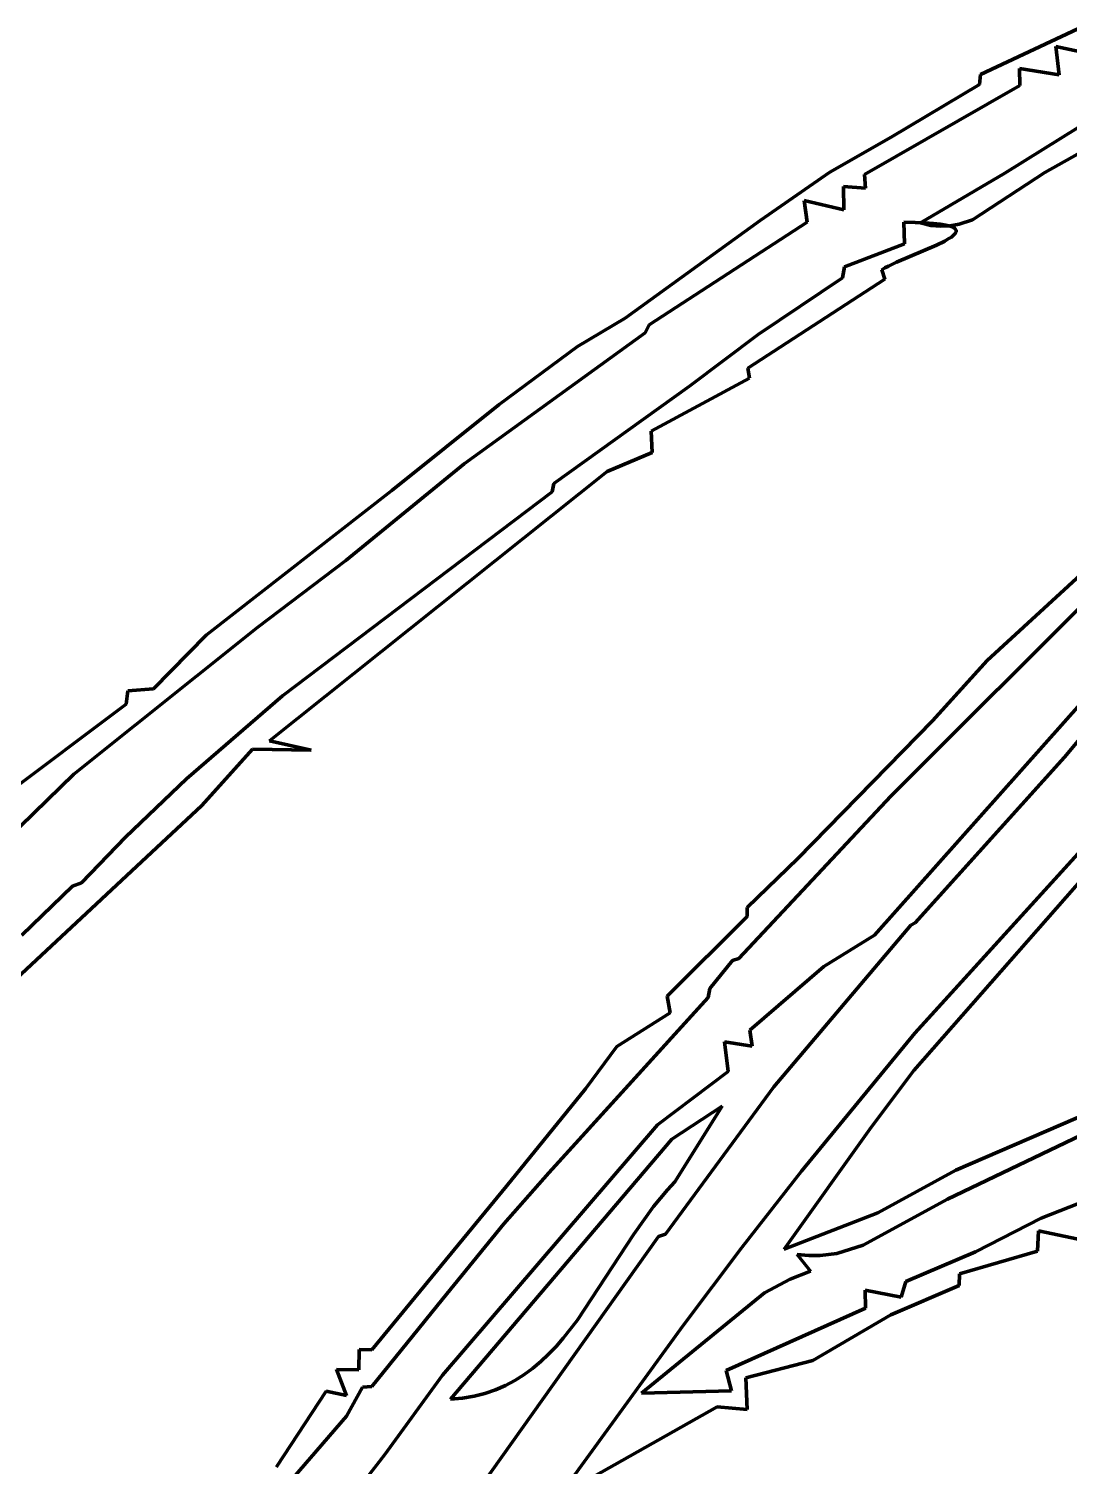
# Model space of a CAD drawing. Header units: millimetres. Extents: x 0 to 7.9, y 0 to 11.
# Drawn here: x 1.02 to 1.765, y 7.286 to 8.315 of the extents above; entities that cross this region are included whole.
import ezdxf

# ---------------------------------------------------------------- set-up
doc = ezdxf.new("R2010")
doc.units = ezdxf.units.MM
doc.layers.add('color#020202ff', color=7, linetype='CONTINUOUS', lineweight=100)
doc.layers.add('color#fefefeff', color=7, linetype='CONTINUOUS', lineweight=100)

msp = doc.modelspace()

# ---------------------------------------------------------------- linework, layer by layer
at = {"layer": 'color#020202ff'}
for p, q in [((1.7016, 8.2817), (1.7712, 8.3145)), ((1.7835, 8.2959), (1.7556, 8.3019)), ((1.7556, 8.3019), (1.758, 8.2815)), ((1.758, 8.2815), (1.7296, 8.286)), ((1.7296, 8.286), (1.7298, 8.274)), ((1.8828, 8.2882), (1.7477, 8.2116)), ((1.7298, 8.274), (1.6186, 8.2103)), ((1.6376, 8.2369), (1.7009, 8.2747)), ((1.7009, 8.2747), (1.7016, 8.2817)), ((1.7189, 8.2111), (1.786, 8.253)), ((1.5938, 8.2119), (1.6376, 8.2369)), ((1.5438, 8.1773), (1.5938, 8.2119)), ((1.7477, 8.2116), (1.6959, 8.1778)), ((1.6192, 8.2005), (1.6034, 8.2016)), ((1.6034, 8.2016), (1.6037, 8.1849)), ((1.6186, 8.2103), (1.6192, 8.2005)), ((1.6585, 8.1756), (1.7189, 8.2111)), ((1.6037, 8.1849), (1.5753, 8.1915)), ((1.5753, 8.1915), (1.5775, 8.176)), ((1.4472, 8.1074), (1.5438, 8.1773)), ((1.5775, 8.176), (1.4643, 8.1027)), ((1.6471, 8.1605), (1.6468, 8.1761)), ((1.6468, 8.1761), (1.6549, 8.1759)), ((1.6549, 8.1759), (1.662, 8.1757)), ((1.6659, 8.1738), (1.6585, 8.1756)), ((1.662, 8.1757), (1.6679, 8.1752)), ((1.673, 8.1732), (1.6659, 8.1738)), ((1.6679, 8.1752), (1.6728, 8.1747)), ((1.6728, 8.1747), (1.6768, 8.174)), ((1.6798, 8.1735), (1.673, 8.1732)), ((1.6768, 8.174), (1.6798, 8.1733)), ((1.6864, 8.1747), (1.6798, 8.1735)), ((1.6798, 8.1733), (1.682, 8.1724)), ((1.682, 8.1724), (1.6835, 8.1714)), ((1.6835, 8.1714), (1.6841, 8.1704)), ((1.6841, 8.1704), (1.6841, 8.1692)), ((1.6959, 8.1778), (1.6864, 8.1747)), ((1.6042, 8.1442), (1.6471, 8.1605)), ((1.676, 8.1626), (1.67, 8.1597)), ((1.6785, 8.1641), (1.676, 8.1626)), ((1.6807, 8.1654), (1.6785, 8.1641)), ((1.6823, 8.1668), (1.6807, 8.1654)), ((1.6835, 8.168), (1.6823, 8.1668)), ((1.6841, 8.1692), (1.6835, 8.168)), ((1.67, 8.1597), (1.6415, 8.1475)), ((1.6027, 8.1363), (1.6042, 8.1442)), ((1.6331, 8.1433), (1.631, 8.142)), ((1.631, 8.142), (1.633, 8.1353)), ((1.6356, 8.1447), (1.6331, 8.1433)), ((1.6415, 8.1475), (1.6356, 8.1447)), ((1.633, 8.1353), (1.5351, 8.0715)), ((1.5425, 8.0957), (1.6027, 8.1363)), ((1.413, 8.0871), (1.4472, 8.1074)), ((1.4643, 8.1027), (1.4616, 8.0968)), ((1.4616, 8.0968), (1.3318, 8.0032)), ((1.4932, 8.0586), (1.5425, 8.0957)), ((1.357, 8.0455), (1.413, 8.0871)), ((1.5351, 8.0715), (1.5363, 8.0645)), ((1.3961, 7.9889), (1.4932, 8.0586)), ((1.5363, 8.0645), (1.4657, 8.0265)), ((1.28, 7.9841), (1.357, 8.0455)), ((1.4657, 8.0265), (1.4664, 8.0111)), ((1.4664, 8.0111), (1.4344, 7.9977)), ((1.4344, 7.9977), (1.1925, 7.8047)), ((1.3318, 8.0032), (1.2472, 7.9339)), ((1.6545, 7.5956), (2.025, 8.0031)), ((1.3948, 7.9831), (1.3961, 7.9889)), ((1.1473, 7.8805), (1.28, 7.9841)), ((1.2018, 7.8371), (1.3948, 7.9831)), ((1.7064, 7.8622), (1.8248, 7.9714)), ((1.2472, 7.9339), (1.1842, 7.8861)), ((1.8106, 7.9383), (1.6374, 7.7651)), ((1.1842, 7.8861), (1.0525, 7.781)), ((1.1095, 7.842), (1.1473, 7.8805)), ((1.6257, 7.6657), (1.8089, 7.8715)), ((1.6671, 7.8191), (1.7064, 7.8622)), ((1.091, 7.8406), (1.1095, 7.842)), ((1.0008, 7.7643), (1.0898, 7.8311)), ((1.0898, 7.8311), (1.091, 7.8406)), ((1.1332, 7.7777), (1.2018, 7.8371)), ((1.5707, 7.7207), (1.6671, 7.8191)), ((1.1925, 7.8047), (1.2224, 7.7982)), ((1.7715, 7.8049), (1.7617, 7.7932)), ((1.1803, 7.7988), (1.1442, 7.7585)), ((1.2224, 7.7982), (1.1803, 7.7988)), ((1.7617, 7.7932), (1.6548, 7.6745)), ((1.0525, 7.781), (0.8276, 7.5619)), ((1.0895, 7.7359), (1.1332, 7.7777)), ((1.6374, 7.7651), (1.5285, 7.6491)), ((1.1442, 7.7585), (1.0004, 7.6245)), ((1.8026, 7.7381), (1.6539, 7.5688)), ((1.058, 7.7032), (1.0895, 7.7359)), ((1.5344, 7.6855), (1.5707, 7.7207)), ((1.0152, 7.6656), (1.0515, 7.7009)), ((1.0515, 7.7009), (1.058, 7.7032)), ((1.4773, 7.6221), (1.5344, 7.6791)), ((1.5344, 7.6791), (1.5344, 7.6855)), ((1.6517, 7.6728), (1.5535, 7.5572)), ((1.6548, 7.6745), (1.6517, 7.6728)), ((1.5894, 7.6433), (1.6257, 7.6657)), ((1.5241, 7.6475), (1.5077, 7.6275)), ((1.5285, 7.6491), (1.5241, 7.6475)), ((1.5364, 7.5976), (1.5894, 7.6433)), ((1.5077, 7.6275), (1.5066, 7.621)), ((1.5066, 7.621), (1.3926, 7.4957)), ((1.4794, 7.61), (1.4773, 7.6221)), ((1.4412, 7.5861), (1.4794, 7.61)), ((1.6838, 7.4975), (1.9379, 7.6071)), ((1.5381, 7.5863), (1.5364, 7.5976)), ((1.5735, 7.4968), (1.6545, 7.5956)), ((1.4188, 7.5556), (1.4412, 7.5861)), ((1.521, 7.5681), (1.5184, 7.5893)), ((1.5184, 7.5893), (1.5381, 7.5863)), ((1.4703, 7.53), (1.521, 7.5681)), ((1.6539, 7.5688), (1.6236, 7.5286)), ((1.3621, 7.486), (1.4188, 7.5556)), ((1.5535, 7.5572), (1.476, 7.4517)), ((1.745, 7.4631), (1.9878, 7.5592)), ((1.5166, 7.5434), (1.4806, 7.5197)), ((1.4827, 7.4891), (1.5166, 7.5434)), ((1.8181, 7.5439), (1.678, 7.4767)), ((1.3165, 7.3508), (1.4703, 7.53)), ((1.6236, 7.5286), (1.5611, 7.4409)), ((1.4806, 7.5197), (1.322, 7.3336)), ((1.3926, 7.4957), (1.3604, 7.4591)), ((1.5308, 7.4422), (1.5735, 7.4968)), ((1.6281, 7.467), (1.6838, 7.4975)), ((1.2658, 7.369), (1.3621, 7.486)), ((1.4674, 7.4714), (1.4774, 7.4835)), ((1.4774, 7.4835), (1.4827, 7.4891)), ((1.4534, 7.4517), (1.4674, 7.4714)), ((1.678, 7.4767), (1.6176, 7.4437)), ((1.5611, 7.4409), (1.6281, 7.467)), ((1.698, 7.4391), (1.745, 7.4631)), ((1.471, 7.4499), (1.268, 7.1645)), ((1.3604, 7.4591), (1.3164, 7.4052)), ((1.4128, 7.3898), (1.4534, 7.4517)), ((1.476, 7.4517), (1.471, 7.4499)), ((1.7432, 7.4541), (1.7424, 7.4396)), ((1.7714, 7.4482), (1.7432, 7.4541)), ((1.4888, 7.3863), (1.5308, 7.4422)), ((1.6176, 7.4437), (1.5986, 7.4378)), ((1.7424, 7.4396), (1.6865, 7.4234)), ((1.5786, 7.4363), (1.5702, 7.4372)), ((1.5702, 7.4372), (1.5799, 7.4253)), ((1.5868, 7.4363), (1.5786, 7.4363)), ((1.5986, 7.4378), (1.5868, 7.4363)), ((1.648, 7.4177), (1.698, 7.4391)), ((1.5652, 7.4195), (1.5469, 7.4097)), ((1.5799, 7.4253), (1.5652, 7.4195)), ((1.6865, 7.4234), (1.6862, 7.4149)), ((1.5469, 7.4097), (1.4589, 7.3378)), ((1.6193, 7.3986), (1.6191, 7.4115)), ((1.6191, 7.4115), (1.6447, 7.4067)), ((1.6862, 7.4149), (1.6373, 7.394)), ((1.6447, 7.4067), (1.648, 7.4177)), ((1.3164, 7.4052), (1.2657, 7.3426)), ((1.5194, 7.3541), (1.6193, 7.3986)), ((1.4029, 7.3772), (1.4128, 7.3898)), ((1.6373, 7.394), (1.5816, 7.3613)), ((1.4071, 7.2739), (1.4888, 7.3863)), ((1.2566, 7.3545), (1.2567, 7.3691)), ((1.2567, 7.3691), (1.2658, 7.369)), ((1.3923, 7.3657), (1.3977, 7.3713)), ((1.3977, 7.3713), (1.4029, 7.3772)), ((1.3808, 7.3555), (1.3867, 7.3605)), ((1.3867, 7.3605), (1.3923, 7.3657)), ((1.5816, 7.3613), (1.5335, 7.3489)), ((1.2476, 7.3363), (1.2406, 7.3549)), ((1.2406, 7.3549), (1.2566, 7.3545)), ((1.275, 7.294), (1.3165, 7.3508)), ((1.3614, 7.3434), (1.3682, 7.347)), ((1.3682, 7.347), (1.3746, 7.351)), ((1.3746, 7.351), (1.3808, 7.3555)), ((1.5234, 7.3395), (1.5194, 7.3541)), ((1.5335, 7.3489), (1.5346, 7.3261)), ((1.1976, 7.2851), (1.2331, 7.3394)), ((1.2331, 7.3394), (1.2476, 7.3363)), ((1.259, 7.3421), (1.2477, 7.3213)), ((1.2657, 7.3426), (1.259, 7.3421)), ((1.339, 7.3357), (1.3468, 7.3377)), ((1.3468, 7.3377), (1.3543, 7.3403)), ((1.3543, 7.3403), (1.3614, 7.3434)), ((1.4589, 7.3378), (1.5234, 7.3395)), ((1.322, 7.3336), (1.3307, 7.3343)), ((1.3307, 7.3343), (1.339, 7.3357)), ((1.5131, 7.3282), (1.4248, 7.2782)), ((1.5346, 7.3261), (1.5131, 7.3282)), ((1.2477, 7.3213), (1.1961, 7.2618)), ((1.2394, 7.248), (1.275, 7.294))]:
    msp.add_line(p, q, dxfattribs=at)
at = {"layer": 'color#fefefeff'}
for p, q in [((1.7712, 8.3145), (1.7016, 8.2817)), ((1.758, 8.2815), (1.7556, 8.3019)), ((1.7556, 8.3019), (1.7835, 8.2959)), ((1.7298, 8.274), (1.7296, 8.286)), ((1.7296, 8.286), (1.758, 8.2815)), ((1.7477, 8.2116), (1.8828, 8.2882)), ((1.6186, 8.2103), (1.7298, 8.274)), ((1.7009, 8.2747), (1.6376, 8.2369)), ((1.7016, 8.2817), (1.7009, 8.2747)), ((1.786, 8.253), (1.7189, 8.2111)), ((1.6376, 8.2369), (1.5938, 8.2119)), ((1.5938, 8.2119), (1.5438, 8.1773)), ((1.6959, 8.1778), (1.7477, 8.2116)), ((1.6037, 8.1849), (1.6034, 8.2016)), ((1.6034, 8.2016), (1.6192, 8.2005)), ((1.6192, 8.2005), (1.6186, 8.2103)), ((1.7189, 8.2111), (1.6585, 8.1756)), ((1.5775, 8.176), (1.5753, 8.1915)), ((1.5753, 8.1915), (1.6037, 8.1849)), ((1.5438, 8.1773), (1.4472, 8.1074)), ((1.4643, 8.1027), (1.5775, 8.176)), ((1.6549, 8.1759), (1.6468, 8.1761)), ((1.6468, 8.1761), (1.6471, 8.1605)), ((1.662, 8.1757), (1.6549, 8.1759)), ((1.6585, 8.1756), (1.6659, 8.1738)), ((1.6679, 8.1752), (1.662, 8.1757)), ((1.6659, 8.1738), (1.673, 8.1732)), ((1.6728, 8.1747), (1.6679, 8.1752)), ((1.6768, 8.174), (1.6728, 8.1747)), ((1.673, 8.1732), (1.6798, 8.1735)), ((1.6798, 8.1733), (1.6768, 8.174)), ((1.6798, 8.1735), (1.6864, 8.1747)), ((1.682, 8.1724), (1.6798, 8.1733)), ((1.6835, 8.1714), (1.682, 8.1724)), ((1.6841, 8.1704), (1.6835, 8.1714)), ((1.6841, 8.1692), (1.6841, 8.1704)), ((1.6864, 8.1747), (1.6959, 8.1778)), ((1.6471, 8.1605), (1.6042, 8.1442)), ((1.67, 8.1597), (1.676, 8.1626)), ((1.676, 8.1626), (1.6785, 8.1641)), ((1.6785, 8.1641), (1.6807, 8.1654)), ((1.6807, 8.1654), (1.6823, 8.1668)), ((1.6823, 8.1668), (1.6835, 8.168)), ((1.6835, 8.168), (1.6841, 8.1692)), ((1.6415, 8.1475), (1.67, 8.1597)), ((1.6042, 8.1442), (1.6027, 8.1363)), ((1.631, 8.142), (1.6331, 8.1433)), ((1.633, 8.1353), (1.631, 8.142)), ((1.6331, 8.1433), (1.6356, 8.1447)), ((1.6356, 8.1447), (1.6415, 8.1475)), ((1.5351, 8.0715), (1.633, 8.1353)), ((1.6027, 8.1363), (1.5425, 8.0957)), ((1.4472, 8.1074), (1.413, 8.0871)), ((1.4616, 8.0968), (1.4643, 8.1027)), ((1.3318, 8.0032), (1.4616, 8.0968)), ((1.5425, 8.0957), (1.4932, 8.0586)), ((1.413, 8.0871), (1.357, 8.0455)), ((1.5363, 8.0645), (1.5351, 8.0715)), ((1.4932, 8.0586), (1.3961, 7.9889)), ((1.4657, 8.0265), (1.5363, 8.0645)), ((1.357, 8.0455), (1.28, 7.9841)), ((1.4664, 8.0111), (1.4657, 8.0265)), ((1.4344, 7.9977), (1.4664, 8.0111)), ((1.1925, 7.8047), (1.4344, 7.9977)), ((1.2472, 7.9339), (1.3318, 8.0032)), ((2.025, 8.0031), (1.6545, 7.5956)), ((1.3961, 7.9889), (1.3948, 7.9831)), ((1.28, 7.9841), (1.1473, 7.8805)), ((1.3948, 7.9831), (1.2018, 7.8371)), ((1.8248, 7.9714), (1.7064, 7.8622)), ((1.1842, 7.8861), (1.2472, 7.9339)), ((1.6374, 7.7651), (1.8106, 7.9383)), ((1.0525, 7.781), (1.1842, 7.8861)), ((1.1473, 7.8805), (1.1095, 7.842)), ((1.8089, 7.8715), (1.6257, 7.6657)), ((1.7064, 7.8622), (1.6671, 7.8191)), ((1.1095, 7.842), (1.091, 7.8406)), ((1.0898, 7.8311), (1.0008, 7.7643)), ((1.091, 7.8406), (1.0898, 7.8311)), ((1.2018, 7.8371), (1.1332, 7.7777)), ((1.6671, 7.8191), (1.5707, 7.7207)), ((1.2224, 7.7982), (1.1925, 7.8047)), ((1.7617, 7.7932), (1.7715, 7.8049)), ((1.1442, 7.7585), (1.1803, 7.7988)), ((1.1803, 7.7988), (1.2224, 7.7982)), ((1.6548, 7.6745), (1.7617, 7.7932)), ((0.8276, 7.5619), (1.0525, 7.781)), ((1.1332, 7.7777), (1.0895, 7.7359)), ((1.5285, 7.6491), (1.6374, 7.7651)), ((1.0004, 7.6245), (1.1442, 7.7585)), ((1.6539, 7.5688), (1.8026, 7.7381)), ((1.0895, 7.7359), (1.058, 7.7032)), ((1.5707, 7.7207), (1.5344, 7.6855)), ((1.0515, 7.7009), (1.0152, 7.6656)), ((1.058, 7.7032), (1.0515, 7.7009)), ((1.5344, 7.6791), (1.4773, 7.6221)), ((1.5344, 7.6855), (1.5344, 7.6791)), ((1.5535, 7.5572), (1.6517, 7.6728)), ((1.6517, 7.6728), (1.6548, 7.6745)), ((1.6257, 7.6657), (1.5894, 7.6433)), ((1.5077, 7.6275), (1.5241, 7.6475)), ((1.5241, 7.6475), (1.5285, 7.6491)), ((1.5894, 7.6433), (1.5364, 7.5976)), ((1.5066, 7.621), (1.5077, 7.6275)), ((1.3926, 7.4957), (1.5066, 7.621)), ((1.4773, 7.6221), (1.4794, 7.61)), ((1.4794, 7.61), (1.4412, 7.5861)), ((1.9379, 7.6071), (1.6838, 7.4975)), ((1.5364, 7.5976), (1.5381, 7.5863)), ((1.6545, 7.5956), (1.5735, 7.4968)), ((1.4412, 7.5861), (1.4188, 7.5556)), ((1.5381, 7.5863), (1.5184, 7.5893)), ((1.5184, 7.5893), (1.521, 7.5681)), ((1.521, 7.5681), (1.4703, 7.53)), ((1.6236, 7.5286), (1.6539, 7.5688)), ((1.4188, 7.5556), (1.3621, 7.486)), ((1.476, 7.4517), (1.5535, 7.5572)), ((1.9878, 7.5592), (1.745, 7.4631)), ((1.4806, 7.5197), (1.5166, 7.5434)), ((1.5166, 7.5434), (1.4827, 7.4891)), ((1.678, 7.4767), (1.8181, 7.5439)), ((1.4703, 7.53), (1.3165, 7.3508)), ((1.5611, 7.4409), (1.6236, 7.5286)), ((1.322, 7.3336), (1.4806, 7.5197)), ((1.3604, 7.4591), (1.3926, 7.4957)), ((1.5735, 7.4968), (1.5308, 7.4422)), ((1.6838, 7.4975), (1.6281, 7.467)), ((1.3621, 7.486), (1.2658, 7.369)), ((1.4774, 7.4835), (1.4674, 7.4714)), ((1.4827, 7.4891), (1.4774, 7.4835)), ((1.4674, 7.4714), (1.4534, 7.4517)), ((1.6176, 7.4437), (1.678, 7.4767)), ((1.6281, 7.467), (1.5611, 7.4409)), ((1.745, 7.4631), (1.698, 7.4391)), ((1.268, 7.1645), (1.471, 7.4499)), ((1.3164, 7.4052), (1.3604, 7.4591)), ((1.4534, 7.4517), (1.4128, 7.3898)), ((1.471, 7.4499), (1.476, 7.4517)), ((1.7424, 7.4396), (1.7432, 7.4541)), ((1.7432, 7.4541), (1.7714, 7.4482)), ((1.5308, 7.4422), (1.4888, 7.3863)), ((1.5986, 7.4378), (1.6176, 7.4437)), ((1.6865, 7.4234), (1.7424, 7.4396)), ((1.5799, 7.4253), (1.5702, 7.4372)), ((1.5702, 7.4372), (1.5786, 7.4363)), ((1.5786, 7.4363), (1.5868, 7.4363)), ((1.5868, 7.4363), (1.5986, 7.4378)), ((1.698, 7.4391), (1.648, 7.4177)), ((1.5469, 7.4097), (1.5652, 7.4195)), ((1.5652, 7.4195), (1.5799, 7.4253)), ((1.6862, 7.4149), (1.6865, 7.4234)), ((1.4589, 7.3378), (1.5469, 7.4097)), ((1.6447, 7.4067), (1.6191, 7.4115)), ((1.6191, 7.4115), (1.6193, 7.3986)), ((1.6373, 7.394), (1.6862, 7.4149)), ((1.648, 7.4177), (1.6447, 7.4067)), ((1.2657, 7.3426), (1.3164, 7.4052)), ((1.6193, 7.3986), (1.5194, 7.3541)), ((1.4128, 7.3898), (1.4029, 7.3772)), ((1.5816, 7.3613), (1.6373, 7.394)), ((1.4888, 7.3863), (1.4071, 7.2739)), ((1.2567, 7.3691), (1.2566, 7.3545)), ((1.2658, 7.369), (1.2567, 7.3691)), ((1.3977, 7.3713), (1.3923, 7.3657)), ((1.4029, 7.3772), (1.3977, 7.3713)), ((1.3867, 7.3605), (1.3808, 7.3555)), ((1.3923, 7.3657), (1.3867, 7.3605)), ((1.5335, 7.3489), (1.5816, 7.3613)), ((1.2566, 7.3545), (1.2406, 7.3549)), ((1.2406, 7.3549), (1.2476, 7.3363)), ((1.3165, 7.3508), (1.275, 7.294)), ((1.3682, 7.347), (1.3614, 7.3434)), ((1.3746, 7.351), (1.3682, 7.347)), ((1.3808, 7.3555), (1.3746, 7.351)), ((1.5194, 7.3541), (1.5234, 7.3395)), ((1.5346, 7.3261), (1.5335, 7.3489)), ((1.2331, 7.3394), (1.1976, 7.2851)), ((1.2476, 7.3363), (1.2331, 7.3394)), ((1.2477, 7.3213), (1.259, 7.3421)), ((1.259, 7.3421), (1.2657, 7.3426)), ((1.3468, 7.3377), (1.339, 7.3357)), ((1.3543, 7.3403), (1.3468, 7.3377)), ((1.3614, 7.3434), (1.3543, 7.3403)), ((1.5234, 7.3395), (1.4589, 7.3378)), ((1.3307, 7.3343), (1.322, 7.3336)), ((1.339, 7.3357), (1.3307, 7.3343)), ((1.4248, 7.2782), (1.5131, 7.3282)), ((1.5131, 7.3282), (1.5346, 7.3261)), ((1.1961, 7.2618), (1.2477, 7.3213)), ((1.275, 7.294), (1.2394, 7.248))]:
    msp.add_line(p, q, dxfattribs=at)

doc.saveas('drawing.dxf')
